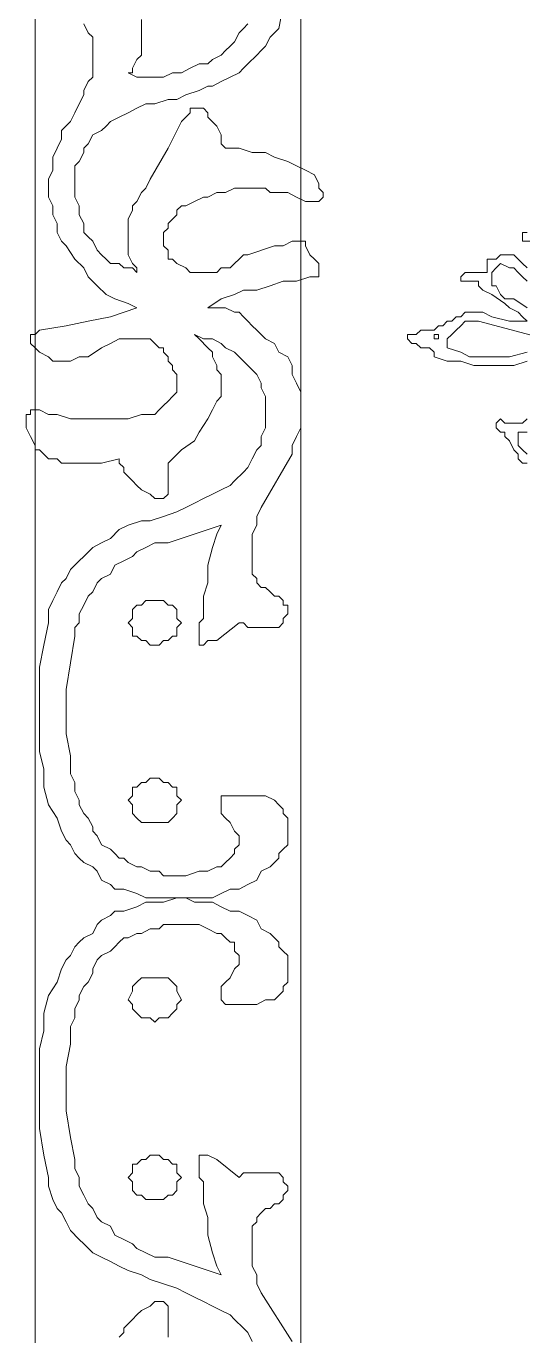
# Model space of a CAD drawing. Extents: x -66030 to 95157, y -13132 to 45879.
# Drawn here: x -14515 to -14077, y 13816 to 14970 of the extents above; entities that cross this region are included whole.
import ezdxf

# ---------------------------------------------------------------- set-up
doc = ezdxf.new("R2010")
doc.units = 0
doc.header["$LTSCALE"] = 100
doc.header["$MEASUREMENT"] = 0
doc.layers.get('0').update_dxf_attribs({"linetype": 'CONTINUOUS'})

msp = doc.modelspace()

# ---------------------------------------------------------------- linework, layer by layer
at = {"lineweight": 0}
for points in [[(-14507.2, 16299.6), (-12773, 16299.6), (-12773, 13143.6), (-14507.2, 13143.6), (-14507.2, 16299.6)], [(-14272.9, 15948), (-13011.2, 15948), (-13011.2, 13381.8), (-14272.9, 13381.8), (-14272.9, 15948)], [(-14151.8, 14698.1), (-14151.8, 14698.1), (-14151.8, 14698.1), (-14151.8, 14694.2), (-14151.8, 14694.2), (-14151.8, 14694.2), (-14155.7, 14694.2), (-14155.7, 14694.2), (-14155.7, 14694.2), (-14155.7, 14694.2), (-14155.7, 14698.1), (-14155.7, 14698.1), (-14151.8, 14698.1), (-14151.8, 14698.1)], [(-14378.3, 14444.2), (-14382.2, 14448.2), (-14382.2, 14452.1), (-14382.2, 14456), (-14386.1, 14459.9), (-14390, 14459.9), (-14393.9, 14463.8), (-14397.9, 14463.8), (-14401.8, 14463.8), (-14405.7, 14463.8), (-14409.6, 14463.8), (-14413.5, 14459.9), (-14417.4, 14459.9), (-14421.3, 14456), (-14421.3, 14452.1), (-14421.3, 14448.2), (-14425.2, 14444.2), (-14421.3, 14440.3), (-14421.3, 14436.4), (-14421.3, 14432.5), (-14417.4, 14432.5), (-14413.5, 14428.6), (-14409.6, 14428.6), (-14405.7, 14424.7), (-14401.8, 14424.7), (-14397.9, 14424.7), (-14393.9, 14428.6), (-14390, 14428.6), (-14386.1, 14432.5), (-14386.1, 14432.5), (-14382.2, 14432.5), (-14382.2, 14436.4), (-14382.2, 14440.3), (-14378.3, 14444.2)], [(-14378.3, 14288), (-14382.2, 14291.9), (-14382.2, 14295.8), (-14382.2, 14299.7), (-14386.1, 14299.7), (-14390, 14303.6), (-14393.9, 14303.6), (-14397.9, 14307.5), (-14401.8, 14307.5), (-14405.7, 14307.5), (-14409.6, 14303.6), (-14413.5, 14303.6), (-14417.4, 14299.7), (-14421.3, 14299.7), (-14421.3, 14295.8), (-14421.3, 14291.9), (-14425.2, 14288), (-14421.3, 14284.1), (-14421.3, 14280.2), (-14421.3, 14276.3), (-14417.4, 14272.4), (-14413.5, 14268.5), (-14409.6, 14268.5), (-14405.7, 14268.5), (-14401.8, 14268.5), (-14397.9, 14268.5), (-14393.9, 14268.5), (-14390, 14268.5), (-14386.1, 14272.4), (-14382.2, 14276.3), (-14382.2, 14280.2), (-14382.2, 14284.1), (-14378.3, 14288)], [(-14378.3, 14112.2), (-14382.2, 14108.3), (-14382.2, 14104.4), (-14382.2, 14104.4), (-14386.1, 14100.5), (-14390, 14096.6), (-14393.9, 14096.6), (-14397.9, 14096.6), (-14401.8, 14092.7), (-14405.7, 14096.6), (-14409.6, 14096.6), (-14413.5, 14096.6), (-14417.4, 14100.5), (-14421.3, 14104.4), (-14421.3, 14104.4), (-14421.3, 14108.3), (-14425.2, 14112.2), (-14421.3, 14120), (-14421.3, 14124), (-14421.3, 14124), (-14417.4, 14127.9), (-14413.5, 14131.8), (-14409.6, 14131.8), (-14405.7, 14131.8), (-14401.8, 14131.8), (-14397.9, 14131.8), (-14393.9, 14131.8), (-14390, 14131.8), (-14386.1, 14127.9), (-14382.2, 14124), (-14382.2, 14124), (-14382.2, 14120), (-14378.3, 14112.2)], [(-14378.3, 13956), (-14382.2, 13952.1), (-14382.2, 13948.2), (-14382.2, 13944.3), (-14386.1, 13940.4), (-14390, 13940.4), (-14393.9, 13936.5), (-14397.9, 13936.5), (-14401.8, 13936.5), (-14405.7, 13936.5), (-14409.6, 13936.5), (-14413.5, 13940.4), (-14417.4, 13940.4), (-14421.3, 13944.3), (-14421.3, 13948.2), (-14421.3, 13952.1), (-14425.2, 13956), (-14421.3, 13959.9), (-14421.3, 13963.8), (-14421.3, 13967.7), (-14417.4, 13967.7), (-14413.5, 13971.6), (-14409.6, 13971.6), (-14405.7, 13975.5), (-14401.8, 13975.5), (-14397.9, 13975.5), (-14393.9, 13971.6), (-14390, 13971.6), (-14386.1, 13967.7), (-14382.2, 13967.7), (-14382.2, 13963.8), (-14382.2, 13959.9), (-14378.3, 13956)]]:
    msp.add_lwpolyline(points, close=True, dxfattribs=at)
for points in [[(-14464.3, 14971.6), (-14460.3, 14963.7), (-14456.4, 14959.8), (-14456.4, 14955.9), (-14456.4, 14948.1), (-14456.4, 14944.2), (-14456.4, 14936.4), (-14456.4, 14932.5), (-14456.4, 14924.7), (-14460.3, 14920.8), (-14464.3, 14913), (-14464.3, 14909.1), (-14468.2, 14901.2), (-14472.1, 14893.4), (-14476, 14885.6), (-14483.8, 14877.8), (-14483.8, 14870), (-14487.7, 14862.2), (-14491.6, 14854.4), (-14491.6, 14850.5), (-14491.6, 14842.7), (-14495.5, 14834.8), (-14495.5, 14827), (-14495.5, 14819.2), (-14491.6, 14811.4), (-14491.6, 14803.6), (-14487.7, 14795.8), (-14487.7, 14788), (-14483.8, 14780.2), (-14479.9, 14776.3), (-14472.1, 14764.5), (-14464.3, 14756.7), (-14460.3, 14748.9), (-14452.5, 14741.1), (-14444.7, 14733.3), (-14436.9, 14729.4), (-14425.2, 14725.5), (-14417.4, 14721.6), (-14440.8, 14713.8), (-14460.3, 14709.9), (-14479.9, 14705.9), (-14503.3, 14702), (-14507.2, 14698.1), (-14507.2, 14698.1), (-14511.1, 14698.1), (-14511.1, 14694.2), (-14511.1, 14694.2), (-14511.1, 14694.2), (-14511.1, 14690.3), (-14511.1, 14690.3), (-14507.2, 14686.4), (-14507.2, 14686.4), (-14503.3, 14682.5), (-14495.5, 14678.6), (-14491.6, 14674.7), (-14487.7, 14674.7), (-14487.7, 14674.7), (-14479.9, 14674.7), (-14476, 14674.7), (-14468.2, 14678.6), (-14460.3, 14678.6), (-14448.6, 14686.4), (-14440.8, 14690.3), (-14433, 14694.2), (-14429.1, 14694.2), (-14425.2, 14694.2), (-14421.3, 14694.2), (-14417.4, 14694.2), (-14413.5, 14694.2), (-14409.6, 14694.2), (-14405.7, 14694.2), (-14405.7, 14694.2), (-14401.8, 14690.3), (-14397.9, 14686.4), (-14393.9, 14686.4), (-14393.9, 14682.5), (-14390, 14678.6), (-14390, 14674.7), (-14386.1, 14670.8), (-14386.1, 14666.9), (-14382.2, 14663), (-14382.2, 14659.1), (-14382.2, 14655.2), (-14382.2, 14651.3), (-14382.2, 14647.4), (-14386.1, 14643.4), (-14386.1, 14643.4), (-14390, 14639.5), (-14393.9, 14635.6), (-14393.9, 14635.6), (-14397.9, 14631.7), (-14401.8, 14627.8), (-14409.6, 14627.8), (-14413.5, 14627.8), (-14425.2, 14623.9), (-14436.9, 14623.9), (-14444.7, 14623.9), (-14456.4, 14623.9), (-14468.2, 14623.9), (-14476, 14623.9), (-14487.7, 14627.8), (-14495.5, 14627.8), (-14503.3, 14631.7), (-14507.2, 14631.7), (-14507.2, 14631.7), (-14511.1, 14631.7), (-14511.1, 14627.8), (-14515, 14627.8), (-14515, 14627.8), (-14515, 14623.9), (-14515, 14623.9), (-14515, 14620), (-14515, 14616.1), (-14511.1, 14608.3), (-14507.2, 14600.5), (-14507.2, 14596.6), (-14503.3, 14596.6), (-14499.4, 14592.7), (-14495.5, 14588.8), (-14491.6, 14588.8), (-14487.7, 14588.8), (-14483.8, 14584.9), (-14479.9, 14584.9), (-14472.1, 14584.9), (-14460.3, 14584.9), (-14448.6, 14584.9), (-14433, 14588.8), (-14433, 14584.9), (-14429.1, 14581), (-14429.1, 14577), (-14425.2, 14573.1), (-14421.3, 14569.2), (-14417.4, 14565.3), (-14413.5, 14561.4), (-14405.7, 14557.5), (-14401.8, 14553.6), (-14401.8, 14553.6), (-14397.9, 14553.6), (-14397.9, 14553.6), (-14393.9, 14553.6), (-14393.9, 14553.6), (-14393.9, 14553.6), (-14390, 14557.5), (-14390, 14557.5), (-14390, 14565.3), (-14390, 14569.2), (-14390, 14577), (-14390, 14584.9), (-14390, 14584.9), (-14378.3, 14596.6), (-14366.6, 14604.4), (-14362.7, 14612.2), (-14354.9, 14623.9), (-14351, 14631.7), (-14347.1, 14639.5), (-14343.2, 14643.4), (-14343.2, 14651.3), (-14343.2, 14655.2), (-14343.2, 14659.1), (-14343.2, 14663), (-14347.1, 14666.9), (-14347.1, 14670.8), (-14351, 14678.6), (-14351, 14682.5), (-14354.9, 14686.4), (-14362.7, 14694.2), (-14366.6, 14698.1), (-14358.8, 14694.2), (-14351, 14694.2), (-14343.2, 14690.3), (-14339.3, 14686.4), (-14331.5, 14682.5), (-14327.5, 14678.6), (-14323.6, 14674.7), (-14319.7, 14670.8), (-14315.8, 14666.9), (-14311.9, 14663), (-14308, 14655.2), (-14308, 14651.3), (-14304.1, 14643.4), (-14304.1, 14639.5), (-14304.1, 14631.7), (-14304.1, 14623.9), (-14304.1, 14616.1), (-14308, 14608.3), (-14308, 14600.5), (-14311.9, 14596.6), (-14315.8, 14588.8), (-14319.7, 14581), (-14323.6, 14577), (-14331.5, 14569.2), (-14335.4, 14565.3), (-14343.2, 14561.4), (-14351, 14557.5), (-14358.8, 14553.6), (-14366.6, 14549.7), (-14374.4, 14545.8), (-14382.2, 14541.9), (-14393.9, 14538), (-14405.7, 14534.1), (-14413.5, 14534.1), (-14425.2, 14530.2), (-14433, 14526.3), (-14440.8, 14518.5), (-14448.6, 14514.6), (-14456.4, 14510.6), (-14464.3, 14502.8), (-14468.2, 14498.9), (-14476, 14491.1), (-14479.9, 14483.3), (-14483.8, 14479.4), (-14487.7, 14471.6), (-14491.6, 14463.8), (-14495.5, 14456), (-14495.5, 14444.2), (-14499.4, 14424.7), (-14503.3, 14405.2), (-14503.3, 14385.7), (-14503.3, 14366.1), (-14503.3, 14346.6), (-14503.3, 14331), (-14499.4, 14315.3), (-14499.4, 14299.7), (-14495.5, 14284.1), (-14487.7, 14272.4), (-14483.8, 14260.7), (-14479.9, 14252.9), (-14476, 14248.9), (-14472.1, 14241.1), (-14468.2, 14237.2), (-14464.3, 14233.3), (-14456.4, 14229.4), (-14452.5, 14225.5), (-14448.6, 14217.7), (-14440.8, 14213.8), (-14436.9, 14209.9), (-14429.1, 14209.9), (-14417.4, 14206), (-14409.6, 14202.1), (-14401.8, 14202.1), (-14393.9, 14202.1), (-14382.2, 14202.1), (-14374.4, 14202.1), (-14366.6, 14202.1), (-14358.8, 14202.1), (-14351, 14202.1), (-14343.2, 14206), (-14335.4, 14209.9), (-14327.5, 14209.9), (-14319.7, 14213.8), (-14311.9, 14217.7), (-14308, 14225.5), (-14300.2, 14229.4), (-14296.3, 14233.3), (-14292.4, 14237.2), (-14292.4, 14241.1), (-14288.5, 14245), (-14284.6, 14248.9), (-14284.6, 14252.9), (-14284.6, 14256.8), (-14284.6, 14260.7), (-14284.6, 14264.6), (-14284.6, 14268.5), (-14284.6, 14272.4), (-14288.5, 14276.3), (-14288.5, 14280.2), (-14292.4, 14284.1), (-14296.3, 14288), (-14304.1, 14291.9), (-14311.9, 14291.9), (-14319.7, 14291.9), (-14327.5, 14291.9), (-14331.5, 14291.9), (-14335.4, 14291.9), (-14339.3, 14291.9), (-14343.2, 14291.9), (-14343.2, 14288), (-14343.2, 14288), (-14343.2, 14284.1), (-14343.2, 14280.2), (-14343.2, 14276.3), (-14339.3, 14272.4), (-14335.4, 14268.5), (-14331.5, 14260.7), (-14327.5, 14256.8), (-14327.5, 14252.9), (-14327.5, 14248.9), (-14331.5, 14245), (-14331.5, 14241.1), (-14335.4, 14237.2), (-14339.3, 14233.3), (-14339.3, 14233.3), (-14343.2, 14229.4), (-14347.1, 14229.4), (-14354.9, 14225.5), (-14362.7, 14225.5), (-14374.4, 14221.6), (-14382.2, 14221.6), (-14393.9, 14221.6), (-14397.9, 14225.5), (-14405.7, 14225.5), (-14413.5, 14229.4), (-14417.4, 14229.4), (-14425.2, 14233.3), (-14429.1, 14237.2), (-14433, 14237.2), (-14436.9, 14241.1), (-14440.8, 14245), (-14448.6, 14248.9), (-14452.5, 14256.8), (-14456.4, 14260.7), (-14456.4, 14264.6), (-14460.3, 14272.4), (-14464.3, 14276.3), (-14468.2, 14284.1), (-14468.2, 14288), (-14472.1, 14295.8), (-14472.1, 14303.6), (-14476, 14311.4), (-14476, 14319.3), (-14476, 14327.1), (-14479.9, 14346.6), (-14479.9, 14366.1), (-14479.9, 14385.7), (-14476, 14409.1), (-14472.1, 14432.5), (-14472.1, 14440.3), (-14468.2, 14444.2), (-14468.2, 14452.1), (-14464.3, 14459.9), (-14460.3, 14467.7), (-14456.4, 14471.6), (-14452.5, 14479.4), (-14448.6, 14483.3), (-14440.8, 14487.2), (-14436.9, 14495), (-14429.1, 14498.9), (-14421.3, 14502.8), (-14417.4, 14506.7), (-14409.6, 14510.6), (-14401.8, 14514.6), (-14390, 14514.6), (-14343.2, 14530.2), (-14347.1, 14522.4), (-14351, 14510.6), (-14354.9, 14495), (-14354.9, 14479.4), (-14358.8, 14467.7), (-14358.8, 14456), (-14358.8, 14448.2), (-14362.7, 14444.2), (-14362.7, 14436.4), (-14362.7, 14432.5), (-14362.7, 14428.6), (-14362.7, 14428.6), (-14362.7, 14424.7), (-14362.7, 14424.7), (-14358.8, 14424.7), (-14358.8, 14424.7), (-14358.8, 14424.7), (-14354.9, 14428.6), (-14347.1, 14428.6), (-14327.5, 14444.2), (-14323.6, 14444.2), (-14319.7, 14440.3), (-14315.8, 14440.3), (-14311.9, 14440.3), (-14304.1, 14440.3), (-14300.2, 14440.3), (-14296.3, 14440.3), (-14292.4, 14440.3), (-14288.5, 14444.2), (-14288.5, 14448.2), (-14284.6, 14452.1), (-14284.6, 14456), (-14284.6, 14459.9), (-14288.5, 14459.9), (-14288.5, 14463.8), (-14292.4, 14467.7), (-14296.3, 14467.7), (-14300.2, 14471.6), (-14304.1, 14475.5), (-14308, 14475.5), (-14311.9, 14479.4), (-14311.9, 14483.3), (-14315.8, 14487.2), (-14315.8, 14491.1), (-14315.8, 14498.9), (-14315.8, 14502.8), (-14315.8, 14510.6), (-14315.8, 14514.6), (-14315.8, 14522.4), (-14311.9, 14530.2), (-14311.9, 14538), (-14308, 14545.8), (-14280.7, 14592.7), (-14280.7, 14600.5), (-14276.8, 14608.3), (-14272.9, 14616.1), (-14272.9, 14623.9), (-14272.9, 14631.7), (-14272.9, 14639.5), (-14272.9, 14647.4), (-14276.8, 14655.2), (-14280.7, 14663), (-14280.7, 14670.8), (-14284.6, 14678.6), (-14292.4, 14682.5), (-14296.3, 14690.3), (-14304.1, 14694.2), (-14311.9, 14702), (-14315.8, 14705.9), (-14319.7, 14709.9), (-14323.6, 14713.8), (-14327.5, 14717.7), (-14331.5, 14717.7), (-14339.3, 14721.6), (-14343.2, 14721.6), (-14347.1, 14721.6), (-14354.9, 14721.6), (-14343.2, 14729.4), (-14331.5, 14733.3), (-14323.6, 14737.2), (-14311.9, 14737.2), (-14300.2, 14741.1), (-14288.5, 14745), (-14276.8, 14745), (-14265.1, 14748.9), (-14261.1, 14748.9), (-14261.1, 14748.9), (-14257.2, 14748.9), (-14257.2, 14748.9), (-14257.2, 14752.8), (-14257.2, 14752.8), (-14257.2, 14756.7), (-14257.2, 14760.6), (-14261.1, 14764.5), (-14265.1, 14768.4), (-14269, 14776.3), (-14269, 14776.3), (-14269, 14776.3), (-14269, 14776.3), (-14269, 14780.2), (-14272.9, 14780.2), (-14280.7, 14780.2), (-14288.5, 14776.3), (-14296.3, 14776.3), (-14319.7, 14768.4), (-14323.6, 14768.4), (-14327.5, 14764.5), (-14331.5, 14760.6), (-14335.4, 14756.7), (-14339.3, 14756.7), (-14343.2, 14756.7), (-14347.1, 14752.8), (-14351, 14752.8), (-14354.9, 14752.8), (-14358.8, 14752.8), (-14362.7, 14752.8), (-14366.6, 14752.8), (-14370.5, 14752.8), (-14374.4, 14756.7), (-14382.2, 14760.6), (-14386.1, 14764.5), (-14390, 14764.5), (-14390, 14768.4), (-14390, 14772.3), (-14393.9, 14776.3), (-14393.9, 14780.2), (-14393.9, 14780.2), (-14393.9, 14784.1), (-14393.9, 14788), (-14390, 14791.9), (-14390, 14795.8), (-14386.1, 14799.7), (-14382.2, 14803.6), (-14382.2, 14807.5), (-14378.3, 14811.4), (-14374.4, 14811.4), (-14366.6, 14815.3), (-14358.8, 14819.2), (-14354.9, 14819.2), (-14347.1, 14823.1), (-14339.3, 14823.1), (-14331.5, 14827), (-14327.5, 14827), (-14319.7, 14827), (-14311.9, 14827), (-14304.1, 14827), (-14300.2, 14823.1), (-14292.4, 14823.1), (-14284.6, 14823.1), (-14276.8, 14819.2), (-14269, 14815.3), (-14261.1, 14815.3), (-14257.2, 14815.3), (-14257.2, 14815.3), (-14257.2, 14815.3), (-14253.3, 14819.2), (-14253.3, 14819.2), (-14253.3, 14823.1), (-14257.2, 14827), (-14257.2, 14830.9), (-14261.1, 14838.7), (-14269, 14842.7), (-14276.8, 14846.6), (-14284.6, 14850.5), (-14296.3, 14854.4), (-14304.1, 14858.3), (-14315.8, 14858.3), (-14327.5, 14862.2), (-14339.3, 14862.2), (-14343.2, 14866.1), (-14343.2, 14873.9), (-14347.1, 14881.7), (-14354.9, 14889.5), (-14354.9, 14893.4), (-14358.8, 14897.3), (-14362.7, 14897.3), (-14366.6, 14897.3), (-14370.5, 14897.3), (-14370.5, 14893.4), (-14374.4, 14889.5), (-14378.3, 14885.6), (-14390, 14862.2), (-14405.7, 14834.8), (-14409.6, 14827), (-14413.5, 14823.1), (-14417.4, 14815.3), (-14421.3, 14811.4), (-14421.3, 14807.5), (-14425.2, 14799.7), (-14425.2, 14795.8), (-14425.2, 14791.9), (-14425.2, 14784.1), (-14425.2, 14780.2), (-14425.2, 14776.3), (-14425.2, 14772.3), (-14425.2, 14768.4), (-14421.3, 14760.6), (-14417.4, 14756.7), (-14417.4, 14752.8), (-14421.3, 14756.7), (-14429.1, 14756.7), (-14433, 14760.6), (-14440.8, 14760.6), (-14444.7, 14764.5), (-14448.6, 14768.4), (-14452.5, 14772.3), (-14456.4, 14780.2), (-14460.3, 14784.1), (-14464.3, 14788), (-14464.3, 14795.8), (-14468.2, 14803.6), (-14468.2, 14811.4), (-14472.1, 14819.2), (-14472.1, 14827), (-14472.1, 14834.8), (-14472.1, 14842.7), (-14472.1, 14846.6), (-14468.2, 14850.5), (-14464.3, 14858.3), (-14464.3, 14862.2), (-14460.3, 14866.1), (-14456.4, 14873.9), (-14448.6, 14877.8), (-14444.7, 14881.7), (-14440.8, 14885.6), (-14433, 14889.5), (-14425.2, 14893.4), (-14417.4, 14897.3), (-14409.6, 14901.2), (-14401.8, 14901.2), (-14390, 14905.1), (-14382.2, 14905.1), (-14374.4, 14909.1), (-14362.7, 14913), (-14354.9, 14916.9), (-14351, 14916.9), (-14343.2, 14920.8), (-14335.4, 14924.7), (-14327.5, 14928.6), (-14323.6, 14932.5), (-14319.7, 14936.4), (-14311.9, 14944.2), (-14308, 14948.1), (-14304.1, 14952), (-14300.2, 14959.8), (-14296.3, 14963.7), (-14292.4, 14967.6), (-14288.5, 14987.2)], [(-14319.7, 14971.6), (-14323.6, 14967.6), (-14327.5, 14963.7), (-14331.5, 14955.9), (-14335.4, 14952), (-14339.3, 14948.1), (-14343.2, 14944.2), (-14351, 14940.3), (-14354.9, 14936.4), (-14362.7, 14936.4), (-14370.5, 14932.5), (-14378.3, 14928.6), (-14386.1, 14928.6), (-14393.9, 14924.7), (-14401.8, 14924.7), (-14409.6, 14924.7), (-14417.4, 14924.7), (-14425.2, 14928.6), (-14425.2, 14928.6), (-14421.3, 14928.6), (-14421.3, 14932.5), (-14417.4, 14940.3), (-14413.5, 14944.2), (-14413.5, 14952), (-14413.5, 14959.8), (-14413.5, 14967.6), (-14413.5, 14975.5)], [(-14065.8, 14780.2), (-14077.6, 14780.2), (-14077.6, 14784.1), (-14077.6, 14788), (-14073.7, 14788)], [(-14073.7, 14674.7), (-14085.4, 14670.8), (-14097.1, 14670.8), (-14108.8, 14670.8), (-14120.5, 14670.8), (-14132.2, 14674.7), (-14144, 14674.7), (-14155.7, 14678.6), (-14155.7, 14682.5), (-14155.7, 14682.5), (-14155.7, 14682.5), (-14159.6, 14686.4), (-14163.5, 14686.4), (-14167.4, 14686.4), (-14171.3, 14690.3), (-14175.2, 14690.3), (-14175.2, 14690.3), (-14179.1, 14694.2), (-14179.1, 14694.2), (-14179.1, 14698.1), (-14171.3, 14698.1), (-14167.4, 14702), (-14155.7, 14702), (-14151.8, 14705.9), (-14147.9, 14705.9), (-14144, 14709.9), (-14140.1, 14709.9), (-14136.2, 14713.8), (-14132.2, 14713.8), (-14128.3, 14717.7), (-14124.4, 14717.7), (-14120.5, 14717.7), (-14112.7, 14717.7), (-14104.9, 14713.8), (-14089.3, 14709.9), (-14081.5, 14709.9), (-14073.7, 14709.9), (-14077.6, 14713.8), (-14081.5, 14717.7), (-14089.3, 14721.6), (-14093.2, 14725.5), (-14104.9, 14733.3), (-14112.7, 14737.2), (-14116.6, 14741.1), (-14116.6, 14741.1), (-14116.6, 14745), (-14120.5, 14745), (-14120.5, 14745), (-14124.4, 14745), (-14128.3, 14745), (-14128.3, 14745), (-14132.2, 14745), (-14132.2, 14745), (-14132.2, 14748.9), (-14132.2, 14748.9), (-14132.2, 14748.9), (-14128.3, 14752.8), (-14120.5, 14752.8), (-14116.6, 14752.8), (-14116.6, 14752.8), (-14112.7, 14752.8), (-14108.8, 14752.8), (-14108.8, 14756.7), (-14108.8, 14756.7), (-14108.8, 14760.6), (-14108.8, 14760.6), (-14108.8, 14764.5), (-14101, 14764.5), (-14097.1, 14768.4), (-14093.2, 14768.4), (-14089.3, 14768.4), (-14085.4, 14768.4), (-14081.5, 14764.5), (-14081.5, 14764.5), (-14077.6, 14760.6), (-14073.7, 14756.7)], [(-14073.7, 14721.6), (-14085.4, 14729.4), (-14093.2, 14729.4), (-14097.1, 14733.3), (-14101, 14741.1), (-14104.9, 14741.1), (-14104.9, 14745), (-14104.9, 14748.9), (-14104.9, 14752.8), (-14101, 14756.7), (-14101, 14756.7), (-14097.1, 14760.6), (-14097.1, 14760.6), (-14089.3, 14756.7), (-14085.4, 14756.7), (-14081.5, 14752.8), (-14077.6, 14748.9), (-14073.7, 14745)], [(-14073.7, 14682.5), (-14089.3, 14678.6), (-14093.2, 14678.6), (-14097.1, 14678.6), (-14101, 14678.6), (-14104.9, 14678.6), (-14112.7, 14678.6), (-14116.6, 14678.6), (-14120.5, 14678.6), (-14124.4, 14678.6), (-14132.2, 14682.5), (-14144, 14686.4), (-14144, 14686.4), (-14144, 14690.3), (-14144, 14694.2), (-14144, 14694.2), (-14140.1, 14698.1), (-14140.1, 14698.1), (-14136.2, 14702), (-14136.2, 14702), (-14132.2, 14705.9), (-14128.3, 14709.9), (-14120.5, 14709.9), (-14116.6, 14709.9), (-14116.6, 14709.9), (-14042.4, 14690.3)], [(-14073.7, 14584.9), (-14077.6, 14584.9), (-14081.5, 14588.8), (-14081.5, 14588.8), (-14081.5, 14592.7), (-14085.4, 14596.6), (-14089.3, 14604.4), (-14093.2, 14608.3), (-14093.2, 14612.2), (-14097.1, 14612.2), (-14101, 14616.1), (-14101, 14616.1), (-14101, 14620), (-14101, 14620), (-14101, 14620), (-14097.1, 14623.9), (-14097.1, 14623.9), (-14093.2, 14620), (-14085.4, 14620), (-14081.5, 14620), (-14081.5, 14620), (-14081.5, 14620), (-14077.6, 14620), (-14073.7, 14623.9)], [(-14073.7, 14592.7), (-14077.6, 14596.6), (-14077.6, 14596.6), (-14081.5, 14600.5), (-14081.5, 14604.4), (-14081.5, 14608.3), (-14081.5, 14608.3), (-14081.5, 14612.2), (-14077.6, 14612.2), (-14073.7, 14612.2)], [(-14315.8, 13811.5), (-14319.7, 13819.3), (-14323.6, 13823.2), (-14331.5, 13831), (-14335.4, 13834.9), (-14343.2, 13838.8), (-14351, 13842.7), (-14358.8, 13846.6), (-14366.6, 13850.5), (-14374.4, 13854.4), (-14382.2, 13858.3), (-14393.9, 13862.3), (-14405.7, 13866.2), (-14413.5, 13870.1), (-14425.2, 13874), (-14433, 13877.9), (-14440.8, 13881.8), (-14448.6, 13885.7), (-14456.4, 13889.6), (-14464.3, 13897.4), (-14468.2, 13901.3), (-14476, 13909.1), (-14479.9, 13916.9), (-14483.8, 13924.8), (-14487.7, 13928.7), (-14491.6, 13936.5), (-14495.5, 13948.2), (-14495.5, 13956), (-14499.4, 13975.5), (-14503.3, 13999), (-14503.3, 14018.5), (-14503.3, 14034.1), (-14503.3, 14053.6), (-14503.3, 14069.3), (-14499.4, 14084.9), (-14499.4, 14100.5), (-14495.5, 14116.1), (-14487.7, 14127.9), (-14483.8, 14139.6), (-14479.9, 14147.4), (-14476, 14151.3), (-14472.1, 14159.1), (-14468.2, 14163), (-14464.3, 14166.9), (-14456.4, 14170.8), (-14452.5, 14178.6), (-14448.6, 14182.5), (-14440.8, 14186.5), (-14436.9, 14190.4), (-14429.1, 14190.4), (-14417.4, 14194.3), (-14409.6, 14198.2), (-14401.8, 14198.2), (-14393.9, 14198.2), (-14382.2, 14202.1), (-14374.4, 14202.1), (-14366.6, 14198.2), (-14358.8, 14198.2), (-14351, 14198.2), (-14343.2, 14194.3), (-14335.4, 14190.4), (-14327.5, 14190.4), (-14319.7, 14186.5), (-14311.9, 14182.5), (-14308, 14174.7), (-14300.2, 14170.8), (-14296.3, 14166.9), (-14292.4, 14163), (-14292.4, 14159.1), (-14288.5, 14155.2), (-14284.6, 14151.3), (-14284.6, 14147.4), (-14284.6, 14143.5), (-14284.6, 14139.6), (-14284.6, 14135.7), (-14284.6, 14131.8), (-14284.6, 14127.9), (-14288.5, 14124), (-14288.5, 14120), (-14292.4, 14116.1), (-14296.3, 14112.2), (-14304.1, 14112.2), (-14311.9, 14108.3), (-14319.7, 14108.3), (-14327.5, 14108.3), (-14331.5, 14108.3), (-14335.4, 14108.3), (-14339.3, 14108.3), (-14343.2, 14112.2), (-14343.2, 14112.2), (-14343.2, 14112.2), (-14343.2, 14116.1), (-14343.2, 14120), (-14343.2, 14124), (-14339.3, 14127.9), (-14335.4, 14131.8), (-14331.5, 14139.6), (-14327.5, 14143.5), (-14327.5, 14147.4), (-14327.5, 14151.3), (-14331.5, 14155.2), (-14331.5, 14163), (-14335.4, 14163), (-14339.3, 14166.9), (-14339.3, 14166.9), (-14343.2, 14170.8), (-14347.1, 14170.8), (-14354.9, 14174.7), (-14362.7, 14178.6), (-14374.4, 14178.6), (-14382.2, 14178.6), (-14393.9, 14178.6), (-14397.9, 14174.7), (-14405.7, 14174.7), (-14413.5, 14170.8), (-14417.4, 14170.8), (-14425.2, 14166.9), (-14429.1, 14166.9), (-14433, 14163), (-14436.9, 14159.1), (-14440.8, 14155.2), (-14448.6, 14151.3), (-14452.5, 14147.4), (-14456.4, 14139.6), (-14456.4, 14135.7), (-14460.3, 14127.9), (-14464.3, 14124), (-14468.2, 14116.1), (-14468.2, 14112.2), (-14472.1, 14104.4), (-14472.1, 14096.6), (-14476, 14088.8), (-14476, 14081), (-14476, 14073.2), (-14479.9, 14053.6), (-14479.9, 14034.1), (-14479.9, 14014.6), (-14476, 13991.2), (-14472.1, 13971.6), (-14472.1, 13963.8), (-14468.2, 13956), (-14468.2, 13948.2), (-14464.3, 13940.4), (-14460.3, 13932.6), (-14456.4, 13928.7), (-14452.5, 13920.8), (-14448.6, 13916.9), (-14440.8, 13913), (-14436.9, 13905.2), (-14429.1, 13901.3), (-14421.3, 13897.4), (-14417.4, 13893.5), (-14409.6, 13889.6), (-14401.8, 13885.7), (-14390, 13885.7), (-14343.2, 13870.1), (-14347.1, 13877.9), (-14351, 13889.6), (-14354.9, 13905.2), (-14354.9, 13920.8), (-14358.8, 13932.6), (-14358.8, 13944.3), (-14358.8, 13952.1), (-14362.7, 13956), (-14362.7, 13963.8), (-14362.7, 13967.7), (-14362.7, 13971.6), (-14362.7, 13971.6), (-14362.7, 13975.5), (-14362.7, 13975.5), (-14358.8, 13975.5), (-14358.8, 13975.5), (-14358.8, 13975.5), (-14354.9, 13975.5), (-14347.1, 13971.6), (-14327.5, 13956), (-14323.6, 13959.9), (-14319.7, 13959.9), (-14315.8, 13959.9), (-14311.9, 13959.9), (-14304.1, 13959.9), (-14300.2, 13959.9), (-14296.3, 13959.9), (-14292.4, 13959.9), (-14288.5, 13956), (-14288.5, 13952.1), (-14284.6, 13948.2), (-14284.6, 13944.3), (-14284.6, 13944.3), (-14288.5, 13940.4), (-14288.5, 13936.5), (-14292.4, 13932.6), (-14296.3, 13932.6), (-14300.2, 13928.7), (-14304.1, 13928.7), (-14308, 13924.8), (-14311.9, 13920.8), (-14311.9, 13916.9), (-14315.8, 13913), (-14315.8, 13909.1), (-14315.8, 13901.3), (-14315.8, 13897.4), (-14315.8, 13889.6), (-14315.8, 13885.7), (-14315.8, 13877.9), (-14311.9, 13870.1), (-14311.9, 13862.3), (-14308, 13854.4), (-14280.7, 13811.5)], [(-14433, 13815.4), (-14429.1, 13819.3), (-14429.1, 13823.2), (-14425.2, 13827.1), (-14421.3, 13831), (-14417.4, 13834.9), (-14413.5, 13838.8), (-14405.7, 13842.7), (-14401.8, 13846.6), (-14401.8, 13846.6), (-14397.9, 13846.6), (-14397.9, 13846.6), (-14393.9, 13846.6), (-14393.9, 13846.6), (-14393.9, 13846.6), (-14390, 13842.7), (-14390, 13842.7), (-14390, 13838.8), (-14390, 13831), (-14390, 13823.2), (-14390, 13815.4)]]:
    msp.add_lwpolyline(points, dxfattribs=at)

doc.saveas('drawing.dxf')
